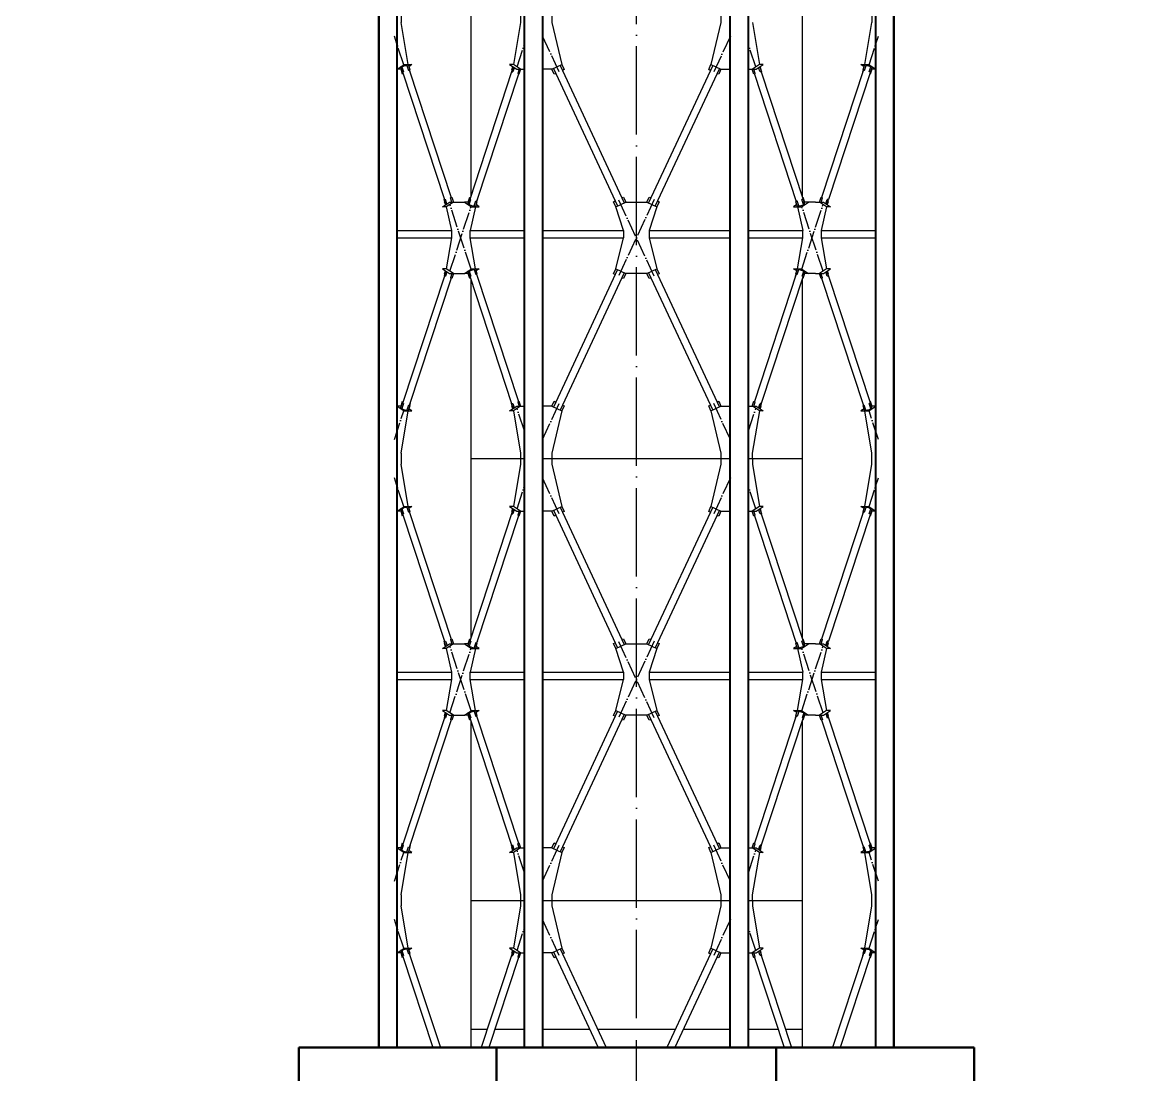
# Model space of a CAD drawing. Extents: x -50000 to 1632000, y -47600 to 308800.
# Drawn here: x 1001313 to 1031755, y 100267 to 128851 of the extents above; entities that cross this region are included whole.
import ezdxf

# ---------------------------------------------------------------- set-up
doc = ezdxf.new("R2010")
doc.units = 0
doc.header["$MEASUREMENT"] = 0
doc.linetypes.add('ACAD_ISO04W100', pattern=[30, 24, -3, 0, -3])
doc.layers.get('Defpoints').update_dxf_attribs({"color": 6})
doc.layers.add('2', color=7, linetype='Continuous')
doc.styles.get("Standard").update_dxf_attribs({"font": 'isocpeur.ttf'})
doc.dimstyles.get("Standard").update_dxf_attribs({"dimscale": 200, "dimtxt": 2.5, "dimasz": 1.5, "dimexe": 1.5, "dimexo": 5, "dimgap": 1, "dimtad": 1, "dimtoh": 1, "dimdec": 0, "dimrnd": 10, "dimzin": 0, "dimtxsty": 'Standard', "dimblk": 'OBLIQUE', "dimcen": 1, "dimdle": 1.5, "dimclrd": 256, "dimclre": 256, "dimclrt": 256, "dimadec": 0, "dimazin": 0, "dimtfac": 1, "dimtdec": 0, "dimtix": 1, "dimtmove": 0, "dimatfit": 3, "dimldrblk": 'NONE', "dimfxl": 1, "dimtolj": 1, "dimtzin": 0, "dimlwd": 18, "dimlwe": 18, "dimarcsym": 1})

# ---------------------------------------------------------------- blocks, each defined once
blk = doc.blocks.new('Chimney')
at = {"linetype": 'Continuous', "lineweight": 15}
for p, q in [((-6396, 54350), (-6396, 54050)), ((-3149, 54350), (-3150, 54050)), ((-2296, 54350), (-2296, 54050)), ((2296, 54350), (2296, 54050)), ((6396, 54350), (6396, 54050)), ((-3150, 54050), (-3340, 52904)), ((-2296, 54050), (-2026, 52904)), ((2296, 54050), (2026, 52904)), ((3150, 54050), (3340, 52904)), ((-2298, 52777), (-2548, 52777)), ((2298, 52777), (2548, 52777)), ((-2298, 43623), (-2548, 43623)), ((2298, 43623), (2548, 43623)), ((-3340, 43496), (-3149, 42350)), ((-2026, 43496), (-2296, 42350)), ((2026, 43496), (2296, 42350)), ((3340, 43496), (3149, 42350)), ((-3150, 42050), (-3340, 40904)), ((-2296, 42050), (-2026, 40904)), ((2296, 42050), (2026, 40904)), ((3150, 42050), (3340, 40904)), ((-2298, 40777), (-2548, 40777)), ((2298, 40777), (2548, 40777)), ((-3340, 31496), (-3149, 30350)), ((-2298, 31623), (-2548, 31623)), ((-2026, 31496), (-2296, 30350)), ((2026, 31496), (2296, 30350)), ((2298, 31623), (2548, 31623)), ((3340, 31496), (3149, 30350)), ((-3150, 30050), (-3340, 28904)), ((-2296, 30050), (-2026, 28904)), ((2296, 30050), (2026, 28904)), ((3150, 30050), (3340, 28904)), ((-2298, 28777), (-2548, 28777)), ((2298, 28777), (2548, 28777))]:
    blk.add_line(p, q, dxfattribs=at)
at = {"layer": '2', "color": 78, "linetype": 'ACAD_ISO04W100', "lineweight": 18, "ltscale": 100}
blk.add_line((0, 0), (0, 77200), dxfattribs=at)
at = {"layer": '2', "linetype": 'Continuous', "lineweight": 30}
for p, q in [((-6998, 26200), (-6998, 72200)), ((6998, 26200), (6998, 72200)), ((-9174, 24200), (-9174, 26200)), ((-9174, 26200), (9174, 26200)), ((-3800, 26200), (-3800, 24200)), ((3800, 26200), (3800, 24200)), ((9174, 26200), (9174, 24200))]:
    blk.add_line(p, q, dxfattribs=at)
at = {"layer": '2', "linetype": 'Continuous', "lineweight": 25}
for p, q in [((-3044, 26200), (-3044, 72200)), ((-2548, 26200), (-2548, 72200)), ((2548, 26200), (2548, 72200)), ((3044, 26200), (3044, 72200)), ((-6502, 52778), (-6502, 55622)), ((6502, 52778), (6502, 55622)), ((-6502, 43623), (-6502, 52777)), ((6502, 43623), (6502, 52777)), ((-6502, 40778), (-6502, 43622)), ((6502, 40778), (6502, 43622)), ((-6502, 31623), (-6502, 40777)), ((6502, 31623), (6502, 40777)), ((-6502, 28778), (-6502, 31622)), ((6502, 28778), (6502, 31622)), ((-6502, 26200), (-6502, 28777)), ((6502, 26200), (6502, 28777))]:
    blk.add_line(p, q, dxfattribs=at)
at = {"layer": '2', "linetype": 'Continuous', "lineweight": 20}
for p, q in [((-4500, 59059), (-4500, 49341)), ((4500, 59059), (4500, 49341)), ((-4500, 47059), (-4500, 37341)), ((4500, 47059), (4500, 37341)), ((-4500, 42200), (-3044, 42200)), ((-2548, 42200), (2548, 42200)), ((3044, 42200), (4500, 42200)), ((-4500, 35059), (-4500, 26200)), ((4500, 35059), (4500, 26200)), ((-4500, 30200), (-3044, 30200)), ((-2548, 30200), (2548, 30200)), ((3044, 30200), (4500, 30200)), ((-4500, 26700), (-4052, 26700)), ((-3846, 26700), (-3044, 26700)), ((-2548, 26700), (-1275, 26700)), ((-1055, 26700), (1055, 26700)), ((1275, 26700), (2548, 26700)), ((3044, 26700), (3846, 26700)), ((4052, 26700), (4500, 26700))]:
    blk.add_line(p, q, dxfattribs=at)
at = {"layer": '2', "linetype": 'Continuous', "lineweight": 15}
for p, q in [((-6206, 52904), (-6396, 54050)), ((6206, 52904), (6396, 54050)), ((-5168, 49043), (-5023, 48400)), ((-4869, 49170), (-4677, 49170)), ((-4378, 49043), (-4523, 48400)), ((-350, 48400), (-558, 49043)), ((-286, 49170), (286, 49170)), ((558, 49043), (350, 48400)), ((4378, 49043), (4523, 48400)), ((4869, 49170), (4677, 49170)), ((5168, 49043), (5023, 48400)), ((-5023, 48200), (-5168, 47357)), ((-5023, 48400), (-5023, 48200)), ((-4523, 48200), (-4523, 48400)), ((-4378, 47357), (-4523, 48200)), ((-558, 47357), (-350, 48200)), ((-350, 48400), (-350, 48200)), ((350, 48400), (350, 48200)), ((350, 48200), (558, 47357)), ((4378, 47357), (4523, 48200)), ((4523, 48200), (4523, 48400)), ((5023, 48400), (5023, 48200)), ((5023, 48200), (5168, 47357)), ((-4869, 47230), (-4677, 47230)), ((286, 47230), (-286, 47230)), ((4869, 47230), (4677, 47230)), ((-6396, 42350), (-6206, 43496)), ((6396, 42350), (6206, 43496)), ((-6396, 42350), (-6396, 42050)), ((-3149, 42350), (-3149, 42051)), ((-2296, 42350), (-2296, 42050)), ((2296, 42350), (2296, 42050)), ((3149, 42350), (3150, 42050)), ((6396, 42050), (6396, 42350)), ((-6206, 40904), (-6396, 42050)), ((6206, 40904), (6396, 42050)), ((-4869, 37170), (-4677, 37170)), ((-286, 37170), (286, 37170)), ((4869, 37170), (4677, 37170)), ((-5168, 37043), (-5023, 36400)), ((-4378, 37043), (-4523, 36400)), ((-350, 36400), (-558, 37043)), ((558, 37043), (350, 36400)), ((4378, 37043), (4523, 36400)), ((5168, 37043), (5023, 36400)), ((-5023, 36400), (-5023, 36200)), ((-4523, 36200), (-4523, 36400)), ((-350, 36400), (-350, 36200)), ((350, 36400), (350, 36200)), ((4523, 36200), (4523, 36400)), ((5023, 36400), (5023, 36200)), ((-5023, 36200), (-5168, 35357)), ((-4378, 35357), (-4523, 36200)), ((-558, 35357), (-350, 36200)), ((350, 36200), (558, 35357)), ((4378, 35357), (4523, 36200)), ((5023, 36200), (5168, 35357)), ((-4869, 35230), (-4677, 35230)), ((286, 35230), (-286, 35230)), ((4869, 35230), (4677, 35230)), ((-6396, 30350), (-6206, 31496)), ((6396, 30350), (6206, 31496)), ((-6396, 30350), (-6396, 30050)), ((-3149, 30350), (-3149, 30051)), ((-2296, 30350), (-2296, 30050)), ((2296, 30350), (2296, 30050)), ((3149, 30350), (3150, 30050)), ((6396, 30050), (6396, 30350)), ((-6206, 28904), (-6396, 30050)), ((6206, 28904), (6396, 30050))]:
    blk.add_line(p, q, dxfattribs=at)
at = {"layer": '2', "color": 78, "linetype": 'ACAD_ISO04W100', "lineweight": 13, "ltscale": 20}
for p, q in [((-6321, 52898), (-6579, 53680)), ((-2099, 52704), (-2553, 53678)), ((2553, 53678), (2099, 52704)), ((6321, 52898), (6579, 53680)), ((-3244, 52840), (-3044, 53448)), ((3244, 52840), (3044, 53448)), ((-4493, 47351), (-5072, 49107)), ((-5072, 47294), (-4493, 49049)), ((486, 47158), (-486, 49242)), ((486, 49242), (-486, 47158)), ((4493, 47351), (5072, 49106)), ((5072, 47294), (4493, 49049)), ((-3044, 42952), (-3244, 43560)), ((-2553, 42722), (-2099, 43696)), ((2553, 42722), (2099, 43696)), ((3044, 42952), (3244, 43560)), ((-6579, 42720), (-6321, 43502)), ((6579, 42720), (6321, 43502)), ((-6321, 40898), (-6579, 41680)), ((-3244, 40840), (-3044, 41448)), ((-2099, 40704), (-2553, 41678)), ((2553, 41678), (2099, 40704)), ((3244, 40840), (3044, 41448)), ((6321, 40898), (6579, 41680)), ((486, 35158), (-486, 37242)), ((486, 37242), (-486, 35158)), ((-4493, 35351), (-5072, 37106)), ((-5072, 35293), (-4493, 37049)), ((4493, 35351), (5072, 37107)), ((5072, 35294), (4493, 37049)), ((-2553, 30722), (-2099, 31696)), ((2553, 30722), (2099, 31696)), ((-6579, 30720), (-6321, 31502)), ((-3044, 30952), (-3244, 31560)), ((3044, 30952), (3244, 31560)), ((6579, 30720), (6321, 31502)), ((-6321, 28898), (-6579, 29680)), ((-2099, 28704), (-2553, 29678)), ((2553, 29678), (2099, 28704)), ((6321, 28898), (6579, 29680)), ((-3244, 28840), (-3044, 29448)), ((3244, 28840), (3044, 29448))]:
    blk.add_line(p, q, dxfattribs=at)
at = {"layer": '2', "linetype": 'Continuous', "lineweight": 13}
for p, q in [((-6504, 52777), (-6312, 52904)), ((-6398, 52777), (-6504, 52777)), ((-6373, 52840), (-6408, 52840)), ((-6408, 52840), (-6363, 52704)), ((-6398, 52777), (-6389, 52783)), ((-6353, 52641), (-6398, 52777)), ((-6373, 52840), (-6331, 52861)), ((-6373, 52840), (-6328, 52704)), ((-6363, 52704), (-6328, 52704)), ((-6360, 52704), (-5219, 49242)), ((-6331, 52861), (-6282, 52877)), ((-6312, 52904), (-6100, 52904)), ((-6282, 52877), (-6238, 52883)), ((-6239, 52882), (-6206, 52904)), ((-6239, 52882), (-6194, 52746)), ((-6206, 52904), (-6161, 52768)), ((-6161, 52768), (-6194, 52746)), ((-6100, 52904), (-6187, 52846)), ((-6173, 52760), (-5032, 49298)), ((-6151, 52704), (-6170, 52762)), ((-6154, 52704), (-6151, 52704)), ((-3392, 52704), (-4532, 49242)), ((-3340, 52904), (-3446, 52904)), ((-3446, 52904), (-3254, 52777)), ((-3350, 52840), (-3395, 52704)), ((-3395, 52704), (-3359, 52704)), ((-3385, 52768), (-3359, 52846)), ((-3376, 52762), (-3385, 52768)), ((-3321, 52821), (-3359, 52704)), ((-3150, 52778), (-3340, 52904)), ((-3254, 52777), (-3044, 52777)), ((-3188, 52777), (-3226, 52663)), ((-3148, 52777), (-3193, 52641)), ((-2298, 52777), (-2026, 52904)), ((-2235, 52641), (-2298, 52777)), ((-2253, 52798), (-513, 49064)), ((-2072, 52883), (-332, 49149)), ((-2026, 52904), (-1963, 52768)), ((-1963, 52768), (-2009, 52746)), ((2072, 52883), (332, 49149)), ((2253, 52798), (513, 49064)), ((1963, 52768), (2026, 52904)), ((2008, 52747), (1963, 52768)), ((2026, 52904), (2298, 52777)), ((2298, 52777), (2235, 52641)), ((3044, 52777), (3254, 52777)), ((3193, 52641), (3148, 52777)), ((3340, 52904), (3150, 52778)), ((3225, 52662), (3187, 52777)), ((3254, 52777), (3446, 52904)), ((3359, 52704), (3321, 52821)), ((3446, 52904), (3340, 52904)), ((3350, 52840), (3395, 52704)), ((3359, 52846), (3385, 52768)), ((3395, 52704), (3359, 52704)), ((3385, 52768), (3376, 52762)), ((3392, 52704), (4532, 49242)), ((6173, 52760), (5032, 49298)), ((6360, 52704), (5219, 49242)), ((6187, 52846), (6100, 52904)), ((6100, 52904), (6312, 52904)), ((6151, 52704), (6170, 52762)), ((6154, 52704), (6151, 52704)), ((6161, 52768), (6206, 52904)), ((6194, 52746), (6161, 52768)), ((6194, 52746), (6239, 52882)), ((6206, 52904), (6239, 52882)), ((6238, 52883), (6282, 52877)), ((6282, 52877), (6331, 52861)), ((6312, 52904), (6504, 52777)), ((6328, 52704), (6373, 52840)), ((6363, 52704), (6328, 52704)), ((6331, 52861), (6373, 52840)), ((6398, 52777), (6353, 52641)), ((6408, 52840), (6363, 52704)), ((6373, 52840), (6408, 52840)), ((6389, 52783), (6398, 52777)), ((6504, 52777), (6398, 52777)), ((-6342, 52649), (-6353, 52641)), ((-3204, 52649), (-4345, 49187)), ((-3193, 52641), (-3226, 52663)), ((-2189, 52662), (-2235, 52641)), ((2235, 52641), (2189, 52662)), ((3225, 52662), (3193, 52641)), ((3204, 52649), (4345, 49187)), ((6353, 52641), (6342, 52649)), ((-5274, 49043), (-5082, 49170)), ((-5168, 49043), (-5274, 49043)), ((-5178, 49106), (-5223, 49242)), ((-5223, 49242), (-5187, 49242)), ((-5213, 49179), (-5204, 49185)), ((-5187, 49100), (-5213, 49179)), ((-5149, 49126), (-5187, 49242)), ((-4975, 49170), (-5168, 49043)), ((-5082, 49170), (-4869, 49170)), ((-5052, 49285), (-5020, 49306)), ((-5015, 49170), (-5052, 49285)), ((-5020, 49306), (-4975, 49170)), ((-4570, 49170), (-4677, 49170)), ((-4677, 49170), (-4484, 49043)), ((-4580, 49106), (-4536, 49242)), ((-4545, 49106), (-4580, 49106)), ((-4570, 49170), (-4526, 49306)), ((-4561, 49164), (-4570, 49170)), ((-4545, 49106), (-4500, 49242)), ((-4545, 49106), (-4503, 49085)), ((-4536, 49242), (-4500, 49242)), ((-4526, 49306), (-4514, 49298)), ((-4503, 49085), (-4454, 49070)), ((-4484, 49043), (-4272, 49043)), ((-4454, 49070), (-4410, 49064)), ((-4411, 49065), (-4366, 49201)), ((-4378, 49043), (-4411, 49065)), ((-4333, 49179), (-4378, 49043)), ((-4366, 49201), (-4333, 49179)), ((-4272, 49043), (-4359, 49100)), ((-4323, 49242), (-4342, 49185)), ((-4327, 49242), (-4323, 49242)), ((-622, 49179), (-576, 49200)), ((-558, 49043), (-622, 49179)), ((-558, 49043), (-286, 49170)), ((-395, 49285), (-350, 49306)), ((-350, 49306), (-286, 49170)), ((286, 49170), (350, 49306)), ((286, 49170), (558, 49043)), ((350, 49306), (396, 49284)), ((622, 49179), (558, 49043)), ((576, 49200), (622, 49179)), ((4359, 49100), (4272, 49043)), ((4272, 49043), (4484, 49043)), ((4327, 49242), (4323, 49242)), ((4323, 49242), (4342, 49185)), ((4333, 49179), (4367, 49201)), ((4378, 49043), (4333, 49179)), ((4412, 49065), (4367, 49201)), ((4412, 49065), (4378, 49043)), ((4410, 49064), (4454, 49070)), ((4454, 49070), (4503, 49085)), ((4484, 49043), (4677, 49170)), ((4536, 49242), (4499, 49242)), ((4544, 49106), (4499, 49242)), ((4503, 49085), (4545, 49106)), ((4514, 49298), (4526, 49306)), ((4526, 49306), (4570, 49170)), ((4580, 49106), (4536, 49242)), ((4544, 49106), (4580, 49106)), ((4570, 49170), (4561, 49164)), ((4677, 49170), (4570, 49170)), ((4869, 49170), (5082, 49170)), ((4975, 49170), (5020, 49306)), ((5168, 49043), (4975, 49170)), ((5016, 49170), (5054, 49284)), ((5020, 49306), (5054, 49284)), ((5082, 49170), (5274, 49043)), ((5149, 49126), (5187, 49242)), ((5274, 49043), (5168, 49043)), ((5178, 49106), (5223, 49242)), ((5223, 49242), (5187, 49242)), ((5213, 49179), (5187, 49100)), ((5204, 49185), (5213, 49179)), ((-5168, 47357), (-5274, 47357)), ((-5274, 47357), (-5082, 47230)), ((-5178, 47294), (-5223, 47158)), ((-5213, 47221), (-5187, 47300)), ((-5204, 47215), (-5213, 47221)), ((-5149, 47274), (-5187, 47158)), ((-4975, 47230), (-5168, 47357)), ((-5082, 47230), (-4869, 47230)), ((-5016, 47230), (-5054, 47116)), ((-4975, 47230), (-5020, 47094)), ((-4677, 47230), (-4484, 47357)), ((-4570, 47230), (-4677, 47230)), ((-4544, 47294), (-4580, 47294)), ((-4580, 47294), (-4536, 47158)), ((-4570, 47230), (-4561, 47236)), ((-4526, 47094), (-4570, 47230)), ((-4545, 47294), (-4503, 47315)), ((-4544, 47294), (-4499, 47158)), ((-4503, 47315), (-4454, 47330)), ((-4484, 47357), (-4272, 47357)), ((-4454, 47330), (-4410, 47336)), ((-4412, 47335), (-4378, 47357)), ((-4412, 47335), (-4367, 47199)), ((-4378, 47357), (-4333, 47221)), ((-4333, 47221), (-4367, 47199)), ((-4272, 47357), (-4359, 47300)), ((-4345, 47213), (-3204, 43751)), ((-4323, 47158), (-4342, 47215)), ((-513, 47336), (-2253, 43602)), ((-332, 47251), (-2072, 43517)), ((-622, 47221), (-558, 47357)), ((-576, 47200), (-622, 47221)), ((-558, 47357), (-286, 47230)), ((-286, 47230), (-350, 47094)), ((286, 47230), (558, 47357)), ((350, 47094), (286, 47230)), ((332, 47251), (2072, 43517)), ((513, 47336), (2253, 43602)), ((558, 47357), (622, 47221)), ((622, 47221), (576, 47200)), ((4345, 47213), (3204, 43751)), ((4359, 47300), (4272, 47357)), ((4272, 47357), (4484, 47357)), ((4323, 47158), (4342, 47215)), ((4333, 47221), (4378, 47357)), ((4365, 47200), (4333, 47221)), ((4365, 47200), (4410, 47336)), ((4378, 47357), (4410, 47336)), ((4410, 47336), (4454, 47330)), ((4454, 47330), (4503, 47315)), ((4484, 47357), (4677, 47230)), ((4500, 47158), (4545, 47294)), ((4503, 47315), (4545, 47294)), ((4570, 47230), (4526, 47094)), ((4580, 47294), (4536, 47158)), ((4545, 47294), (4580, 47294)), ((4561, 47236), (4570, 47230)), ((4677, 47230), (4570, 47230)), ((4869, 47230), (5082, 47230)), ((5168, 47357), (4975, 47230)), ((5020, 47094), (4975, 47230)), ((5053, 47116), (5015, 47230)), ((5082, 47230), (5274, 47357)), ((5187, 47158), (5149, 47274)), ((5274, 47357), (5168, 47357)), ((5178, 47294), (5223, 47158)), ((5187, 47300), (5213, 47221)), ((5213, 47221), (5204, 47215)), ((-5219, 47158), (-6360, 43696)), ((-5032, 47102), (-6173, 43640)), ((-5223, 47158), (-5187, 47158)), ((-5020, 47094), (-5054, 47116)), ((-4536, 47158), (-4499, 47158)), ((-4532, 47158), (-3392, 43696)), ((-4514, 47102), (-4526, 47094)), ((-4327, 47158), (-4323, 47158)), ((-350, 47094), (-396, 47116)), ((395, 47116), (350, 47094)), ((4532, 47158), (3392, 43696)), ((4327, 47158), (4323, 47158)), ((4536, 47158), (4500, 47158)), ((4526, 47094), (4514, 47102)), ((5053, 47116), (5020, 47094)), ((5032, 47102), (6173, 43640)), ((5223, 47158), (5187, 47158)), ((5219, 47158), (6360, 43696)), ((-6397, 43623), (-6504, 43623)), ((-6504, 43623), (-6312, 43496)), ((-6408, 43560), (-6363, 43696)), ((-6373, 43560), (-6408, 43560)), ((-6398, 43623), (-6353, 43759)), ((-6389, 43617), (-6398, 43623)), ((-6328, 43696), (-6373, 43560)), ((-6373, 43560), (-6331, 43539)), ((-6363, 43696), (-6328, 43696)), ((-6353, 43759), (-6342, 43751)), ((-6331, 43539), (-6282, 43523)), ((-6193, 43653), (-6238, 43517)), ((-6161, 43632), (-6206, 43496)), ((-6193, 43653), (-6161, 43632)), ((-6100, 43496), (-6187, 43554)), ((-6151, 43696), (-6170, 43638)), ((-6154, 43696), (-6151, 43696)), ((-3446, 43496), (-3254, 43623)), ((-3350, 43560), (-3395, 43696)), ((-3395, 43696), (-3359, 43696)), ((-3385, 43632), (-3376, 43638)), ((-3359, 43554), (-3385, 43632)), ((-3359, 43696), (-3320, 43579)), ((-3148, 43623), (-3340, 43496)), ((-3254, 43623), (-3044, 43623)), ((-3225, 43738), (-3193, 43759)), ((-3225, 43738), (-3187, 43623)), ((-3193, 43759), (-3148, 43623)), ((-2298, 43623), (-2235, 43759)), ((-2298, 43623), (-2026, 43496)), ((-2235, 43759), (-2189, 43738)), ((-1963, 43632), (-2026, 43496)), ((-2008, 43653), (-1963, 43632)), ((1963, 43632), (2009, 43654)), ((2026, 43496), (1963, 43632)), ((2026, 43496), (2298, 43623)), ((2190, 43738), (2235, 43759)), ((2235, 43759), (2298, 43623)), ((3044, 43623), (3254, 43623)), ((3148, 43623), (3193, 43759)), ((3340, 43496), (3150, 43622)), ((3188, 43623), (3226, 43737)), ((3193, 43759), (3226, 43737)), ((3254, 43623), (3446, 43496)), ((3321, 43579), (3359, 43696)), ((3350, 43560), (3395, 43696)), ((3395, 43696), (3359, 43696)), ((3385, 43632), (3359, 43554)), ((3376, 43638), (3385, 43632)), ((6187, 43554), (6100, 43496)), ((6154, 43696), (6151, 43696)), ((6151, 43696), (6170, 43638)), ((6161, 43632), (6193, 43653)), ((6206, 43496), (6161, 43632)), ((6238, 43517), (6193, 43653)), ((6282, 43523), (6331, 43539)), ((6312, 43496), (6504, 43623)), ((6363, 43696), (6328, 43696)), ((6373, 43560), (6328, 43696)), ((6331, 43539), (6373, 43560)), ((6342, 43751), (6353, 43759)), ((6353, 43759), (6398, 43623)), ((6408, 43560), (6363, 43696)), ((6373, 43560), (6408, 43560)), ((6398, 43623), (6389, 43617)), ((6504, 43623), (6398, 43623)), ((-6312, 43496), (-6100, 43496)), ((-6282, 43523), (-6238, 43517)), ((-6206, 43496), (-6238, 43517)), ((-3340, 43496), (-3446, 43496)), ((3446, 43496), (3340, 43496)), ((6100, 43496), (6312, 43496)), ((6238, 43517), (6206, 43496)), ((6238, 43517), (6282, 43523)), ((-6504, 40777), (-6312, 40904)), ((-6372, 40840), (-6408, 40840)), ((-6408, 40840), (-6363, 40704)), ((-6373, 40840), (-6331, 40861)), ((-6372, 40840), (-6327, 40704)), ((-6331, 40861), (-6282, 40877)), ((-6312, 40904), (-6100, 40904)), ((-6282, 40877), (-6238, 40883)), ((-6239, 40882), (-6206, 40904)), ((-6239, 40882), (-6194, 40746)), ((-6206, 40904), (-6161, 40768)), ((-6100, 40904), (-6187, 40846)), ((-3340, 40904), (-3446, 40904)), ((-3446, 40904), (-3254, 40777)), ((-3350, 40840), (-3395, 40704)), ((-3385, 40768), (-3359, 40846)), ((-3321, 40821), (-3359, 40704)), ((-3148, 40777), (-3340, 40904)), ((-2298, 40777), (-2026, 40904)), ((-2253, 40798), (-513, 37064)), ((-2072, 40883), (-332, 37149)), ((-2026, 40904), (-1963, 40768)), ((2072, 40883), (332, 37149)), ((2253, 40798), (513, 37064)), ((1963, 40768), (2026, 40904)), ((2026, 40904), (2298, 40777)), ((3340, 40904), (3148, 40777)), ((3254, 40777), (3446, 40904)), ((3359, 40704), (3321, 40821)), ((3446, 40904), (3340, 40904)), ((3350, 40840), (3395, 40704)), ((3359, 40846), (3385, 40768)), ((6187, 40846), (6100, 40904)), ((6100, 40904), (6312, 40904)), ((6161, 40768), (6206, 40904)), ((6194, 40746), (6239, 40882)), ((6206, 40904), (6239, 40882)), ((6238, 40883), (6282, 40877)), ((6282, 40877), (6331, 40861)), ((6312, 40904), (6504, 40777)), ((6328, 40704), (6373, 40840)), ((6331, 40861), (6373, 40840)), ((6408, 40840), (6363, 40704)), ((6373, 40840), (6408, 40840)), ((-6397, 40777), (-6504, 40777)), ((-6398, 40777), (-6389, 40783)), ((-6353, 40641), (-6398, 40777)), ((-6363, 40704), (-6327, 40704)), ((-6360, 40704), (-5219, 37242)), ((-6342, 40649), (-6353, 40641)), ((-6161, 40768), (-6194, 40746)), ((-6173, 40760), (-5032, 37298)), ((-6151, 40704), (-6170, 40762)), ((-6154, 40704), (-6151, 40704)), ((-3392, 40704), (-4532, 37242)), ((-3204, 40649), (-4345, 37187)), ((-3395, 40704), (-3359, 40704)), ((-3376, 40762), (-3385, 40768)), ((-3254, 40777), (-3044, 40777)), ((-3188, 40777), (-3226, 40663)), ((-3193, 40641), (-3226, 40663)), ((-3148, 40777), (-3193, 40641)), ((-2235, 40641), (-2298, 40777)), ((-2189, 40662), (-2235, 40641)), ((-1963, 40768), (-2009, 40746)), ((2008, 40747), (1963, 40768)), ((2235, 40641), (2189, 40662)), ((2298, 40777), (2235, 40641)), ((3044, 40777), (3254, 40777)), ((3193, 40641), (3148, 40777)), ((3225, 40663), (3188, 40777)), ((3225, 40663), (3193, 40641)), ((3204, 40649), (4345, 37187)), ((3395, 40704), (3359, 40704)), ((3385, 40768), (3376, 40762)), ((3392, 40704), (4532, 37242)), ((6173, 40760), (5032, 37298)), ((6360, 40704), (5219, 37242)), ((6151, 40704), (6170, 40762)), ((6154, 40704), (6151, 40704)), ((6194, 40746), (6161, 40768)), ((6363, 40704), (6328, 40704)), ((6353, 40641), (6342, 40649)), ((6398, 40777), (6353, 40641)), ((6389, 40783), (6398, 40777)), ((6504, 40777), (6398, 40777)), ((-5274, 37043), (-5082, 37170)), ((-5178, 37106), (-5223, 37242)), ((-5223, 37242), (-5186, 37242)), ((-5213, 37179), (-5204, 37185)), ((-5187, 37100), (-5213, 37179)), ((-5186, 37242), (-5148, 37126)), ((-4975, 37170), (-5168, 37043)), ((-5082, 37170), (-4869, 37170)), ((-5052, 37285), (-5020, 37306)), ((-5052, 37285), (-5015, 37170)), ((-5020, 37306), (-4975, 37170)), ((-4570, 37170), (-4677, 37170)), ((-4677, 37170), (-4484, 37043)), ((-4580, 37106), (-4536, 37242)), ((-4570, 37170), (-4526, 37306)), ((-4561, 37164), (-4570, 37170)), ((-4499, 37242), (-4544, 37106)), ((-4536, 37242), (-4500, 37242)), ((-4526, 37306), (-4514, 37298)), ((-4366, 37201), (-4411, 37065)), ((-4333, 37179), (-4378, 37043)), ((-4365, 37200), (-4333, 37179)), ((-4323, 37242), (-4342, 37185)), ((-4327, 37242), (-4323, 37242)), ((-622, 37179), (-576, 37200)), ((-558, 37043), (-622, 37179)), ((-558, 37043), (-286, 37170)), ((-395, 37284), (-350, 37306)), ((-350, 37306), (-286, 37170)), ((286, 37170), (350, 37306)), ((286, 37170), (558, 37043)), ((350, 37306), (396, 37284)), ((622, 37179), (558, 37043)), ((576, 37200), (622, 37179)), ((4327, 37242), (4323, 37242)), ((4323, 37242), (4342, 37185)), ((4333, 37179), (4367, 37201)), ((4378, 37043), (4333, 37179)), ((4411, 37065), (4366, 37201)), ((4484, 37043), (4677, 37170)), ((4536, 37242), (4499, 37242)), ((4544, 37106), (4499, 37242)), ((4514, 37298), (4526, 37306)), ((4526, 37306), (4570, 37170)), ((4580, 37106), (4536, 37242)), ((4570, 37170), (4561, 37164)), ((4677, 37170), (4570, 37170)), ((4869, 37170), (5082, 37170)), ((4975, 37170), (5020, 37306)), ((5168, 37043), (4975, 37170)), ((5016, 37170), (5054, 37284)), ((5020, 37306), (5054, 37284)), ((5082, 37170), (5274, 37043)), ((5149, 37126), (5187, 37242)), ((5178, 37106), (5223, 37242)), ((5223, 37242), (5187, 37242)), ((5213, 37179), (5187, 37100)), ((5204, 37185), (5213, 37179)), ((-5168, 37043), (-5274, 37043)), ((-4544, 37106), (-4580, 37106)), ((-4545, 37106), (-4503, 37085)), ((-4503, 37085), (-4454, 37070)), ((-4484, 37043), (-4272, 37043)), ((-4454, 37070), (-4410, 37064)), ((-4378, 37043), (-4411, 37065)), ((-4272, 37043), (-4359, 37100)), ((4359, 37100), (4272, 37043)), ((4272, 37043), (4484, 37043)), ((4411, 37065), (4378, 37043)), ((4410, 37064), (4454, 37070)), ((4454, 37070), (4503, 37085)), ((4503, 37085), (4545, 37106)), ((4544, 37106), (4580, 37106)), ((5274, 37043), (5168, 37043)), ((-5168, 35357), (-5274, 35357)), ((-5274, 35357), (-5082, 35230)), ((-4975, 35230), (-5168, 35357)), ((-4677, 35230), (-4484, 35357)), ((-4545, 35294), (-4503, 35315)), ((-4503, 35315), (-4454, 35330)), ((-4484, 35357), (-4272, 35357)), ((-4454, 35330), (-4410, 35336)), ((-4412, 35335), (-4367, 35199)), ((-4411, 35335), (-4378, 35357)), ((-4378, 35357), (-4333, 35221)), ((-4272, 35357), (-4359, 35300)), ((-513, 35336), (-2253, 31602)), ((-622, 35221), (-558, 35357)), ((-558, 35357), (-286, 35230)), ((286, 35230), (558, 35357)), ((513, 35336), (2253, 31602)), ((558, 35357), (622, 35221)), ((4359, 35300), (4272, 35357)), ((4272, 35357), (4484, 35357)), ((4333, 35221), (4378, 35357)), ((4411, 35335), (4366, 35199)), ((4378, 35357), (4411, 35335)), ((4410, 35336), (4454, 35330)), ((4454, 35330), (4503, 35315)), ((4484, 35357), (4677, 35230)), ((4503, 35315), (4545, 35294)), ((5168, 35357), (4975, 35230)), ((5082, 35230), (5274, 35357)), ((5274, 35357), (5168, 35357)), ((-5219, 35158), (-6360, 31696)), ((-5032, 35102), (-6173, 31640)), ((-5178, 35294), (-5223, 35158)), ((-5223, 35158), (-5187, 35158)), ((-5213, 35221), (-5187, 35300)), ((-5204, 35215), (-5213, 35221)), ((-5149, 35274), (-5187, 35158)), ((-5082, 35230), (-4869, 35230)), ((-5016, 35230), (-5054, 35116)), ((-5020, 35094), (-5054, 35116)), ((-4975, 35230), (-5020, 35094)), ((-4570, 35230), (-4677, 35230)), ((-4544, 35294), (-4580, 35294)), ((-4580, 35294), (-4536, 35158)), ((-4570, 35230), (-4561, 35236)), ((-4526, 35094), (-4570, 35230)), ((-4545, 35294), (-4500, 35158)), ((-4536, 35158), (-4500, 35158)), ((-4532, 35158), (-3392, 31696)), ((-4514, 35102), (-4526, 35094)), ((-4333, 35221), (-4367, 35199)), ((-4345, 35213), (-3204, 31751)), ((-4323, 35158), (-4342, 35215)), ((-4327, 35158), (-4323, 35158)), ((-332, 35251), (-2072, 31517)), ((-576, 35200), (-622, 35221)), ((-350, 35094), (-396, 35116)), ((-286, 35230), (-350, 35094)), ((350, 35094), (286, 35230)), ((332, 35251), (2072, 31517)), ((395, 35115), (350, 35094)), ((622, 35221), (576, 35200)), ((4345, 35213), (3204, 31751)), ((4532, 35158), (3392, 31696)), ((4323, 35158), (4342, 35215)), ((4327, 35158), (4323, 35158)), ((4366, 35199), (4333, 35221)), ((4545, 35294), (4500, 35158)), ((4536, 35158), (4500, 35158)), ((4526, 35094), (4514, 35102)), ((4570, 35230), (4526, 35094)), ((4580, 35294), (4536, 35158)), ((4545, 35294), (4580, 35294)), ((4561, 35236), (4570, 35230)), ((4677, 35230), (4570, 35230)), ((4869, 35230), (5082, 35230)), ((5020, 35094), (4975, 35230)), ((5015, 35230), (5052, 35115)), ((5052, 35115), (5020, 35094)), ((5032, 35102), (6173, 31640)), ((5149, 35274), (5187, 35158)), ((5178, 35294), (5223, 35158)), ((5187, 35300), (5213, 35221)), ((5223, 35158), (5187, 35158)), ((5213, 35221), (5204, 35215)), ((5219, 35158), (6360, 31696)), ((-6408, 31560), (-6363, 31696)), ((-6398, 31623), (-6353, 31759)), ((-6373, 31560), (-6328, 31696)), ((-6363, 31696), (-6328, 31696)), ((-6353, 31759), (-6342, 31751)), ((-6151, 31696), (-6170, 31638)), ((-6154, 31696), (-6151, 31696)), ((-3350, 31560), (-3395, 31696)), ((-3395, 31696), (-3359, 31696)), ((-3321, 31579), (-3359, 31696)), ((-3225, 31737), (-3193, 31759)), ((-3188, 31623), (-3225, 31737)), ((-3193, 31759), (-3148, 31623)), ((-2298, 31623), (-2235, 31759)), ((-2235, 31759), (-2189, 31738)), ((2190, 31738), (2235, 31759)), ((2235, 31759), (2298, 31623)), ((3148, 31623), (3193, 31759)), ((3188, 31623), (3226, 31737)), ((3193, 31759), (3226, 31737)), ((3321, 31579), (3359, 31696)), ((3350, 31560), (3395, 31696)), ((3395, 31696), (3359, 31696)), ((6154, 31696), (6151, 31696)), ((6151, 31696), (6170, 31638)), ((6363, 31696), (6328, 31696)), ((6373, 31560), (6328, 31696)), ((6342, 31751), (6353, 31759)), ((6353, 31759), (6398, 31623)), ((6408, 31560), (6363, 31696)), ((-6398, 31623), (-6504, 31623)), ((-6504, 31623), (-6312, 31496)), ((-6373, 31560), (-6408, 31560)), ((-6389, 31617), (-6398, 31623)), ((-6373, 31560), (-6331, 31539)), ((-6331, 31539), (-6282, 31523)), ((-6312, 31496), (-6100, 31496)), ((-6282, 31523), (-6238, 31517)), ((-6239, 31518), (-6194, 31654)), ((-6206, 31496), (-6239, 31518)), ((-6161, 31632), (-6206, 31496)), ((-6194, 31654), (-6161, 31632)), ((-6100, 31496), (-6187, 31554)), ((-3446, 31496), (-3254, 31623)), ((-3340, 31496), (-3446, 31496)), ((-3385, 31632), (-3376, 31638)), ((-3359, 31554), (-3385, 31632)), ((-3148, 31623), (-3340, 31496)), ((-3254, 31623), (-3044, 31623)), ((-2298, 31623), (-2026, 31496)), ((-1963, 31632), (-2026, 31496)), ((-2008, 31653), (-1963, 31632)), ((1963, 31632), (2009, 31654)), ((2026, 31496), (1963, 31632)), ((2026, 31496), (2298, 31623)), ((3044, 31623), (3254, 31623)), ((3340, 31496), (3148, 31623)), ((3254, 31623), (3446, 31496)), ((3446, 31496), (3340, 31496)), ((3385, 31632), (3359, 31554)), ((3376, 31638), (3385, 31632)), ((6187, 31554), (6100, 31496)), ((6100, 31496), (6312, 31496)), ((6161, 31632), (6193, 31653)), ((6206, 31496), (6161, 31632)), ((6238, 31517), (6193, 31653)), ((6238, 31517), (6206, 31496)), ((6238, 31517), (6282, 31523)), ((6282, 31523), (6331, 31539)), ((6312, 31496), (6504, 31623)), ((6331, 31539), (6373, 31560)), ((6373, 31560), (6408, 31560)), ((6398, 31623), (6389, 31617)), ((6504, 31623), (6398, 31623)), ((-6504, 28777), (-6312, 28904)), ((-6398, 28777), (-6504, 28777)), ((-6373, 28840), (-6408, 28840)), ((-6408, 28840), (-6363, 28704)), ((-6398, 28777), (-6389, 28783)), ((-6353, 28641), (-6398, 28777)), ((-6373, 28840), (-6331, 28861)), ((-6373, 28840), (-6328, 28704)), ((-6363, 28704), (-6328, 28704)), ((-6360, 28704), (-5535, 26200)), ((-6342, 28649), (-6353, 28641)), ((-6331, 28861), (-6282, 28877)), ((-6312, 28904), (-6100, 28904)), ((-6282, 28877), (-6238, 28883)), ((-6238, 28883), (-6206, 28904)), ((-6238, 28883), (-6193, 28747)), ((-6206, 28904), (-6161, 28768)), ((-6161, 28768), (-6193, 28747)), ((-6100, 28904), (-6187, 28846)), ((-6173, 28760), (-5329, 26200)), ((-6151, 28704), (-6170, 28762)), ((-6154, 28704), (-6151, 28704)), ((-3392, 28704), (-4217, 26200)), ((-3204, 28649), (-4011, 26200)), ((-3340, 28904), (-3446, 28904)), ((-3446, 28904), (-3254, 28777)), ((-3350, 28840), (-3395, 28704)), ((-3395, 28704), (-3359, 28704)), ((-3385, 28768), (-3359, 28846)), ((-3376, 28762), (-3385, 28768)), ((-3321, 28821), (-3359, 28704)), ((-3148, 28777), (-3340, 28904)), ((-3254, 28777), (-3044, 28777)), ((-3188, 28777), (-3226, 28663)), ((-3193, 28641), (-3226, 28663)), ((-3148, 28777), (-3193, 28641)), ((-2298, 28777), (-2026, 28904)), ((-2235, 28641), (-2298, 28777)), ((-2253, 28798), (-1042, 26200)), ((-2190, 28662), (-2235, 28641)), ((-2072, 28883), (-822, 26200)), ((-2026, 28904), (-1963, 28768)), ((-1963, 28768), (-2009, 28746)), ((2072, 28883), (822, 26200)), ((2253, 28798), (1042, 26200)), ((1963, 28768), (2026, 28904)), ((2008, 28747), (1963, 28768)), ((2026, 28904), (2298, 28777)), ((2235, 28641), (2189, 28662)), ((2298, 28777), (2235, 28641)), ((3044, 28777), (3254, 28777)), ((3340, 28904), (3148, 28777)), ((3193, 28641), (3148, 28777)), ((3225, 28663), (3188, 28777)), ((3225, 28663), (3193, 28641)), ((3204, 28649), (4011, 26200)), ((3254, 28777), (3446, 28904)), ((3359, 28704), (3320, 28821)), ((3446, 28904), (3340, 28904)), ((3350, 28840), (3395, 28704)), ((3359, 28846), (3385, 28768)), ((3395, 28704), (3359, 28704)), ((3385, 28768), (3376, 28762)), ((3392, 28704), (4217, 26200)), ((6173, 28760), (5329, 26200)), ((6360, 28704), (5535, 26200)), ((6187, 28846), (6100, 28904)), ((6100, 28904), (6312, 28904)), ((6151, 28704), (6170, 28762)), ((6154, 28704), (6151, 28704)), ((6161, 28768), (6206, 28904)), ((6193, 28747), (6161, 28768)), ((6238, 28883), (6193, 28747)), ((6206, 28904), (6238, 28883)), ((6238, 28883), (6282, 28877)), ((6282, 28877), (6331, 28861)), ((6312, 28904), (6504, 28777)), ((6373, 28840), (6328, 28704)), ((6363, 28704), (6328, 28704)), ((6331, 28861), (6373, 28840)), ((6353, 28641), (6342, 28649)), ((6398, 28777), (6353, 28641)), ((6408, 28840), (6363, 28704)), ((6373, 28840), (6408, 28840)), ((6389, 28783), (6398, 28777)), ((6504, 28777), (6397, 28777))]:
    blk.add_line(p, q, dxfattribs=at)
at = {"layer": '2', "linetype": 'Continuous', "lineweight": 18}
for p, q in [((-6500, 48200), (-6500, 48400)), ((-6500, 48400), (-5023, 48400)), ((-6500, 48200), (-5023, 48200)), ((-4523, 48400), (-3044, 48400)), ((-4523, 48200), (-3044, 48200)), ((-2548, 48400), (-350, 48400)), ((-2548, 48200), (-350, 48200)), ((350, 48400), (2548, 48400)), ((350, 48200), (2548, 48200)), ((3044, 48400), (4523, 48400)), ((3044, 48200), (4523, 48200)), ((5023, 48400), (6500, 48400)), ((5023, 48200), (6500, 48200)), ((6500, 48200), (6500, 48400)), ((-6500, 36200), (-6500, 36400)), ((-6500, 36400), (-5023, 36400)), ((-4523, 36400), (-3044, 36400)), ((-2548, 36400), (-350, 36400)), ((350, 36400), (2548, 36400)), ((3044, 36400), (4523, 36400)), ((5023, 36400), (6500, 36400)), ((6500, 36200), (6500, 36400)), ((-6500, 36200), (-5023, 36200)), ((-4523, 36200), (-3044, 36200)), ((-2548, 36200), (-350, 36200)), ((350, 36200), (2548, 36200)), ((3044, 36200), (4523, 36200)), ((5023, 36200), (6500, 36200))]:
    blk.add_line(p, q, dxfattribs=at)
blk = doc.blocks.new('_Oblique')
at = {"color": 0, "linetype": 'ByBlock', "lineweight": -2}
blk.add_line((-0.5, -0.5), (0.5, 0.5), dxfattribs=at)
blk = doc.blocks.new('*D19')
at = {"layer": '2', "linetype": 'Continuous', "lineweight": 18, "transparency": 16777216}
blk.add_line((837700, -4400), (1240300, -4400), dxfattribs=at)
at = {"layer": 'Defpoints', "color": 0, "linetype": 'Continuous', "transparency": 16777216}
for p in [(1240000, 220000), (838000, 0), (1240000, -4400)]:
    blk.add_point(p, dxfattribs=at)
at = {"layer": '2', "linetype": 'Continuous', "lineweight": 18, "transparency": 16777216, "xscale": 300, "yscale": 300, "zscale": 300, "rotation": 180}
blk.add_blockref('_Oblique', (838000, -4400), dxfattribs=at)
at = {"layer": '2', "linetype": 'Continuous', "lineweight": 18, "transparency": 16777216, "xscale": 300, "yscale": 300, "zscale": 300}
blk.add_blockref('_Oblique', (1240000, -4400), dxfattribs=at)
at = {"layer": '2', "linetype": 'Continuous', "lineweight": 18, "transparency": 16777216, "insert": (1039000, -3950), "char_height": 500, "attachment_point": 5}
blk.add_mtext('\\A1;402000', dxfattribs=at)
blk = doc.blocks.new('_None')

msp = doc.modelspace()

# ---------------------------------------------------------------- block references
at = {"layer": '2', "linetype": 'Continuous', "lineweight": 70}
msp.add_blockref('Chimney', (1018000, 74800), dxfattribs=at)

# ---------------------------------------------------------------- dimensions: what is measured, and where the dimension line sits
at = {"layer": '2', "linetype": 'Continuous', "lineweight": 18}
dim = msp.add_linear_dim(base=(1240000, -4400), p1=(838000, 0), p2=(1240000, 220000), dimstyle='Standard', override={"dimse1": 1, "dimse2": 1, "dimsd1": 0, "dimsd2": 0}, dxfattribs=at)
dim.commit()
dim.dimension.update_dxf_attribs({"geometry": '*D19', "text_midpoint": (1039000, -3950)})

doc.saveas('drawing.dxf')
